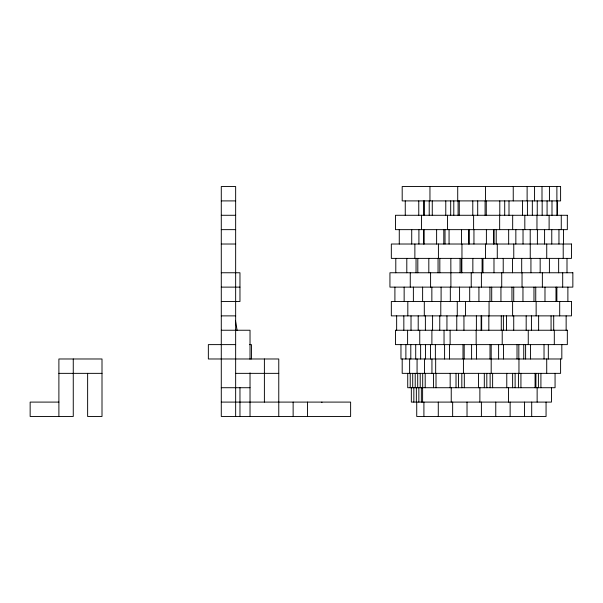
<?xml version="1.0" encoding="UTF-8"?>
<svg xmlns="http://www.w3.org/2000/svg" width="603" height="603" viewBox="0 0 603 603"><rect width="100%" height="100%" fill="white"/><g stroke="black" fill="none" stroke-linecap="round" stroke-linejoin="round"><path stroke-width="0.9" d="M221.286 200.905L235.652 200.905M221.286 215.279L235.652 215.279M221.286 229.645L235.652 229.645M221.286 244.019L235.652 244.019M221.286 272.76L239.964 272.76L239.964 301.5L221.286 301.5M221.286 287.126L239.964 287.126M221.286 315.874L235.652 315.874M221.286 330.24L250.026 330.24L250.026 359.298M235.652 344.615L208.352 344.615L208.352 358.981L278.767 358.981L278.767 416.469M249.589 344.615L251.459 344.615L251.459 358.981M58.89 373.355L102.005 373.355M235.652 373.355L278.767 373.355M221.286 387.721L250.026 387.721M58.89 402.095L30.15 402.095L30.15 416.469L73.264 416.469L73.264 358.981M221.286 402.095L350.622 402.095L350.622 416.469L221.286 416.469L221.286 186.531L235.652 186.531L235.652 416.469M235.441 320.359L237.092 330.24M567.883 287.126L567.883 301.5M567.001 258.386L567.001 272.76M566.142 315.874L566.142 330.24M563.511 229.645L563.511 244.019M563.217 244.019L563.217 258.386M562.689 272.76L562.689 287.126M561.823 344.615L561.823 358.981L400.965 358.981L400.965 344.615M561.265 215.279L561.265 229.645M560.594 358.981L560.594 373.355L402.193 373.355L402.193 358.981M559.69 301.5L559.69 315.874M558.958 229.645L558.958 244.019M558.649 258.386L558.649 272.76M557.526 200.905L557.526 215.279M556.878 186.531L556.908 215.279M556.878 287.126L556.878 301.5M555.989 287.126L555.989 301.5M555.062 373.355L555.062 387.721L407.726 387.721L407.726 373.355M554.308 330.24L554.308 344.615M553.697 315.874L553.697 330.24M551.994 200.905L551.994 215.279M551.768 229.645L551.768 244.019M551.451 387.721L551.451 402.095L411.336 402.095L411.336 387.721M551.067 315.874L551.067 330.24M549.439 186.531L549.439 200.905M549.408 258.386L549.408 272.76M549.114 215.279L549.114 229.645M548.323 344.615L548.323 358.981M547.079 200.905L547.079 215.279M546.733 244.019L546.733 258.386M546.717 358.981L546.717 373.355M546.062 402.095L546.062 416.469L416.726 416.469L416.726 402.095M544.984 287.126L544.984 301.5M544.584 229.645L544.584 244.019M544.027 344.615L544.027 358.981M542.368 272.76L542.368 287.126M542.165 200.905L542.165 215.279M541.999 186.531L541.999 200.905M540.914 373.355L540.914 387.721M540.167 258.386L540.167 272.76M538.622 315.874L538.622 330.24M538.411 373.355L538.411 387.721M537.401 229.645L537.401 244.019M537.25 200.905L537.25 215.279M537.137 387.721L537.137 402.095M536.964 215.279L536.964 229.645M536.142 301.5L536.142 315.874M535.916 373.355L535.916 387.721M535.743 287.126L535.743 301.5M535.08 373.355L535.08 387.721M534.56 186.531L534.56 200.905M533.972 287.126L533.972 301.5M532.336 200.905L532.336 215.279M531.695 402.095L531.695 416.469M531.431 315.874L531.431 330.24M530.934 258.386L530.934 272.76M530.519 344.615L530.519 358.981M530.248 244.019L530.248 258.386M530.21 229.645L530.21 244.019M528.258 330.24L528.258 344.615M527.421 200.905L527.421 215.279M527.12 186.531L527.12 200.905M526.178 315.874L526.178 330.24M525.605 344.615L525.605 358.981M524.821 215.279L524.821 229.645M524.504 402.095L524.504 416.469M523.743 344.615L523.743 358.981M523.027 229.645L523.027 244.019M522.959 287.126L522.959 301.5M522.5 200.905L522.5 215.279M522.04 272.76L522.04 287.126M521.693 258.386L521.693 272.76M520.932 373.355L520.932 387.721M518.957 358.981L518.957 373.355M518.829 344.615L518.829 358.981M518.437 373.355L518.437 387.721M517.02 344.615L517.02 358.981M515.844 229.645L515.844 244.019M515.12 373.355L515.12 387.721M513.764 244.019L513.764 258.386M513.726 287.126L513.726 301.5M513.726 315.874L513.726 330.24M513.243 186.531L513.243 200.905M512.671 215.279L512.671 229.645M512.603 301.5L512.603 315.874M512.625 373.355L512.625 387.721M512.46 258.386L512.46 272.76M511.955 287.126L511.955 301.5M510.138 402.095L510.138 416.469M509 200.905L509 215.279M508.661 229.645L508.661 244.019M508.502 387.721L508.502 402.095M506.776 373.355L506.776 387.721M506.543 315.874L506.543 330.24M504.703 200.905L504.703 215.279M503.513 344.615L503.513 358.981M503.399 315.874L503.399 330.24M503.219 258.386L503.219 272.76M502.216 330.24L502.216 344.615M501.719 272.76L501.719 287.126M501.281 315.874L501.281 330.24M500.942 287.126L500.942 301.5M499.789 200.905L499.789 215.279M499.653 215.279L499.653 229.645M498.598 344.615L498.598 358.981M497.279 244.019L497.279 258.386M496.209 229.645L496.209 244.019M495.764 402.095L495.764 416.469M494.098 229.645L494.098 244.019M493.985 258.386L493.985 272.76M493.586 229.645L493.586 244.019M492.621 373.355L492.621 387.721M491.709 287.126L491.709 301.5M491.196 344.615L491.189 373.355M490.126 373.355L490.126 387.721M489.938 287.126L489.938 301.5M490.005 344.615L490.005 358.981M489.056 301.5L489.056 315.874M488.837 315.874L488.837 330.24M486.809 373.355L486.809 387.721M486.395 229.645L486.395 244.019M486.282 200.905L486.282 215.279M485.505 244.019L485.505 258.386M485.475 186.531L485.475 200.905M485.091 200.905L485.091 215.279M484.315 373.355L484.315 387.721M482.973 258.386L482.973 272.76M482.091 258.386L482.091 272.76M481.654 315.874L481.654 330.24M481.398 272.76L481.398 287.126M481.398 402.095L481.398 416.469M481.134 315.874L481.134 330.24M479.875 387.721L479.875 402.095M478.925 287.126L478.925 301.5M478.473 373.355L478.473 387.721M477.697 200.905L477.697 215.279M476.506 344.615L476.506 358.981M476.393 315.874L476.393 330.24M476.166 330.24L476.166 344.615M473.95 229.645L473.95 244.019M473.604 215.279L473.604 229.645M472.85 258.386L472.85 272.76M472.782 200.905L472.782 215.279M471.591 344.615L471.591 358.981M471.229 272.76L471.229 287.126M469.692 287.126L469.692 301.5M469.209 229.645L469.209 244.019M468.689 229.645L468.689 244.019M467.024 402.095L467.024 416.469M465.516 301.5L465.516 315.874M464.318 373.355L464.318 387.721M464.189 344.615L464.189 358.981M463.948 315.874L463.948 330.24M463.428 358.981L463.428 373.355M462.998 344.615L462.998 358.981M461.958 244.019L461.958 258.386M461.845 258.386L461.845 272.76M461.823 373.355L461.823 387.721M461.506 229.645L461.506 244.019M461.34 258.386L461.34 272.76M460.074 258.386L460.074 272.76M459.569 287.126L459.569 301.5M459.275 200.905L459.275 215.279M458.506 373.355L458.506 387.721M458.084 200.905L458.084 215.279M457.715 186.531L457.715 200.905M457.27 301.5L457.27 315.874M456.765 315.874L456.765 330.24M456.011 373.355L456.011 387.721M453.788 200.905L453.788 215.279M452.649 402.095L452.649 416.469M451.24 387.721L451.24 402.095M450.833 258.386L450.908 287.126M450.69 200.905L450.69 215.279M450.328 287.126L450.328 301.5M450.117 330.24L450.117 344.615M450.17 373.355L450.17 387.721M449.499 344.615L449.499 358.981M449.062 229.645L449.062 244.019M447.554 215.279L447.554 229.645M446.944 315.874L446.944 330.24M445.775 200.905L445.775 215.279M445.022 229.645L445.022 244.019M444.584 344.615L444.584 358.981M444.042 330.24L444.042 344.615M443.8 229.645L443.8 244.019M441.095 287.126L441.095 301.5M440.785 301.5L440.785 315.874M439.828 258.386L439.828 272.76M439.76 315.874L439.76 330.24M438.419 244.019L438.419 258.386M438.283 402.095L438.283 416.469M438.057 258.386L438.057 272.76M436.617 229.645L436.617 244.019M436.014 373.355L436.014 387.721M435.668 358.981L435.668 373.355M435.374 344.615L435.374 358.981M433.519 373.355L433.519 387.721M432.577 315.874L432.577 330.24M432.268 200.905L432.268 215.279M431.854 287.126L431.854 301.5M431.891 330.24L431.891 344.615M431.944 358.981L431.944 373.355M430.587 272.76L430.587 287.126M430.459 344.615L430.459 358.981M429.954 186.531L429.954 200.905M429.215 200.905L429.215 215.279M428.816 258.386L428.816 272.76M425.537 344.615L425.537 358.981M425.386 315.874L425.386 330.24M425.198 373.355L425.198 387.721M424.512 358.981L424.512 373.355M424.301 200.905L424.301 215.279M424.301 301.5L424.301 315.874M424.173 229.645L424.173 244.019M423.909 402.095L423.909 416.469M423.675 200.905L423.675 215.279M423.464 229.645L423.464 244.019M422.695 373.355L422.695 387.721M422.62 287.126L422.62 301.5M422.605 387.721L422.605 402.095M421.505 215.279L421.505 229.645M421.354 387.721L421.354 402.095M420.623 344.615L420.623 358.981M420.201 373.355L420.201 387.721M419.748 330.24L419.748 344.615M418.912 229.645L418.912 244.019M418.851 387.721L418.851 402.095M418.761 200.905L418.761 215.279M418.203 315.874L418.203 330.24M417.811 258.386L417.811 272.76M417.706 373.355L417.706 387.721M417.072 358.981L417.072 373.355M416.349 387.721L416.349 402.095M416.04 258.386L416.04 272.76M415.708 344.615L415.708 358.981M415.211 373.355L415.211 387.721M414.872 244.019L414.872 258.386M413.839 387.721L413.839 402.095M413.379 287.126L413.379 301.5M412.716 373.355L412.716 387.721M411.721 229.645L411.721 244.019M411.02 315.874L411.02 330.24M410.794 344.615L410.794 358.981M410.266 272.76L410.266 287.126M410.221 373.355L410.221 387.721M409.633 358.981L409.633 373.355M407.816 301.5L407.816 315.874M407.598 330.24L407.598 344.615M406.799 258.386L406.799 272.76M405.879 344.615L405.879 358.981M405.261 200.905L405.261 215.279M404.146 287.126L404.146 301.5M403.837 315.874L403.837 330.24M399.276 229.645L399.276 244.019M396.646 315.874L396.646 330.24M395.794 258.386L395.794 272.76M394.905 287.126L394.905 301.5M321.881 402.095L321.881 402.548M307.507 402.095L307.507 416.469M293.133 402.095L293.133 416.469M264.393 358.981L264.393 402.095M250.026 372.888L250.026 416.469M239.964 387.721L239.964 416.469M87.631 373.355L87.631 416.469L102.005 416.469L102.005 358.981L58.89 358.981L58.89 416.469M560.594 186.531L402.193 186.531L402.193 200.905L560.594 200.905L560.594 186.531M567.333 215.279L395.455 215.279L395.455 229.645L567.333 229.645L567.333 215.279M571.463 244.019L391.332 244.019L391.332 258.386L571.463 258.386L571.463 244.019M572.85 272.76L389.937 272.76L389.937 287.126L572.85 287.126L572.85 272.76M571.463 301.5L391.332 301.5L391.332 315.874L571.463 315.874L571.463 301.5M567.333 330.24L395.455 330.24L395.455 344.615L567.333 344.615L567.333 330.24"/></g></svg>
